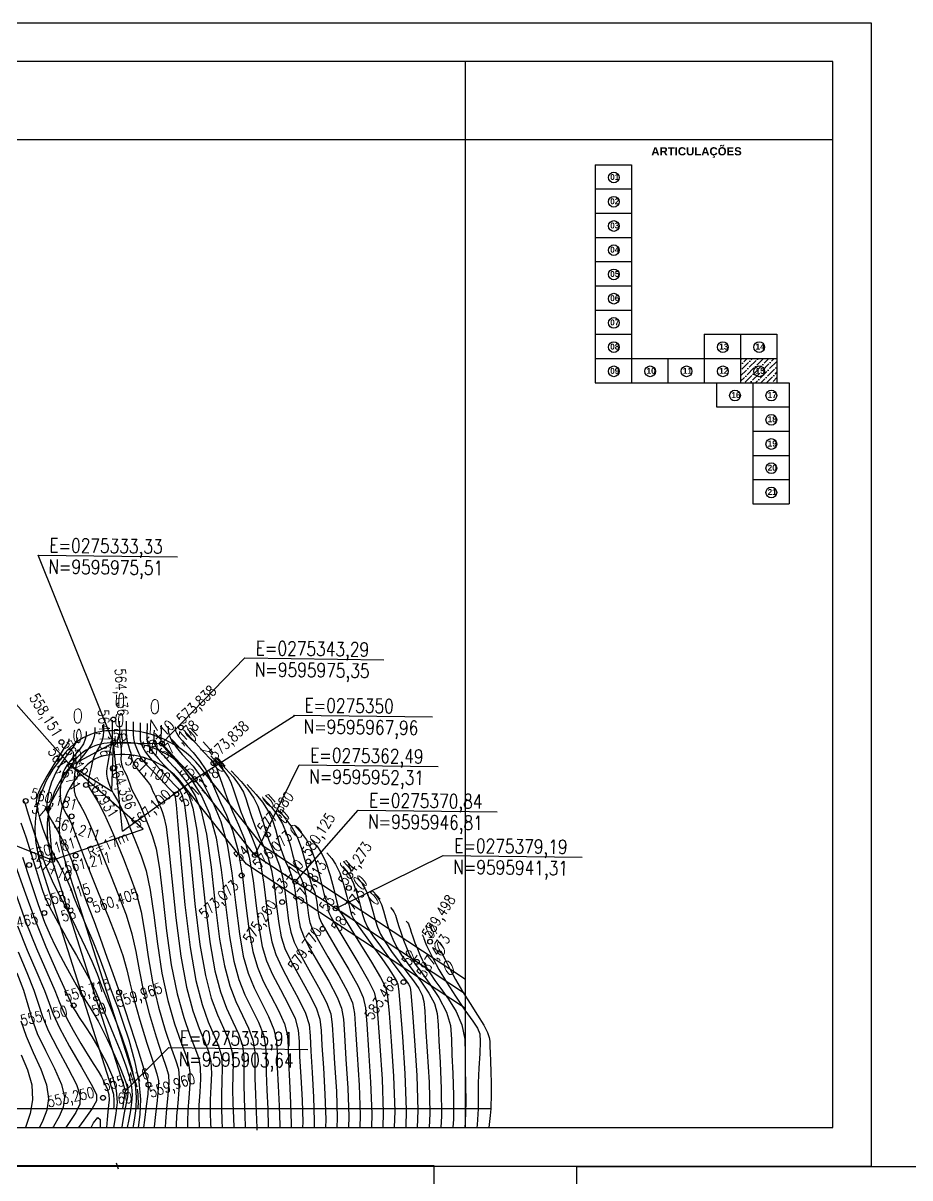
# Model space of a CAD drawing. Header units: millimetres. Extents: x 276147 to 291056, y 9594849 to 9609891.
# Drawn here: x 277871.6 to 278054.6, y 9607270.7 to 9607509.1 of the extents above; entities that cross this region are included whole.
import ezdxf
from ezdxf.enums import TextEntityAlignment as Align

# ---------------------------------------------------------------- set-up
doc = ezdxf.new("R2010")
doc.units = ezdxf.units.MM
doc.header["$LTSCALE"] = 10
doc.linetypes.add('CONTINUO', pattern=[0])
for name, color, linetype in [('500-dim1', 6, 'Continuous'), ('Curvas mestras', 30, 'Continuous'), ('Curvas simples', 9, 'Continuous'), ('Curvas texto', 2, 'Continuous'), ('LINHA02', 8, 'Continuous'), ('TEXTO-PAPEL', 7, 'Continuous'), ('TEXTO02', 3, 'Continuous'), ('Top_malha_coord', 8, 'Continuous')]:
    doc.layers.add(name, color=color, linetype=linetype)
doc.styles.add('ROMANS', font='romans.shx', dxfattribs={"width": 0.8, "height": 4})
doc.styles.add('SIMPLEX', font='simplex', dxfattribs={"height": 0.2})
doc.styles.add('T7', font='arial.ttf')

msp = doc.modelspace()

# ---------------------------------------------------------------- hatches: boundary and pattern name
at = {"layer": 'Top_malha_coord'}
h = msp.add_hatch(dxfattribs=at)
h.set_pattern_fill('ANSI36', color=8, scale=0.25)
h.set_pattern_definition([(45, (15662.7059, 10875.3507), (0.420949505675, 1.54348152081), [1.984375, -0.396875, 0, -0.396875])])
h.paths.add_polyline_path([(278027.18, 9607439.84), (278019.68, 9607439.84), (278019.68, 9607434.84), (278027.18, 9607434.84)])
h.paths.add_polyline_path([(278022.4, 9607437.2, -1), (278024.62, 9607437.2, -1)], flags=0)
h.paths.add_polyline_path([(278022.31, 9607436.01), (278024.81, 9607436.01), (278024.81, 9607438.52), (278022.31, 9607438.52)], flags=24)

# ---------------------------------------------------------------- linework, layer by layer
at = {"layer": '500-dim1', "ltscale": 0.1, "elevation": -100}
for points in [[(277732.96, 9607273.18), (278046.68, 9607273.18), (278046.68, 9607509.07), (277732.96, 9607509.07)], [(277740.9, 9607281.12), (278038.74, 9607281.12), (278038.74, 9607501.12), (277740.9, 9607501.12)]]:
    msp.add_lwpolyline(points, close=True, dxfattribs=at)
at = {"layer": '500-dim1', "ltscale": 0.1}
for points in [[(277642.7, 9607037.34), (277956.42, 9607037.34), (277956.42, 9607273.22), (277642.7, 9607273.22)], [(277985.81, 9607037.14), (278299.53, 9607037.14), (278299.53, 9607273.02), (277985.81, 9607273.02)]]:
    msp.add_lwpolyline(points, close=True, dxfattribs=at)
at = {"layer": 'Curvas mestras', "linetype": 'CONTINUO'}
for points in [[(277891.44, 9607365, -20), (277891.43, 9607364.7, -20), (277891.43, 9607364.11, -20), (277891.44, 9607363.17, -20), (277891.48, 9607362.08, -20), (277891.55, 9607361.08, -20), (277891.66, 9607360.36, -20), (277891.77, 9607359.77, -20), (277891.82, 9607359.09, -20), (277891.8, 9607358.16, -20), (277891.77, 9607357.1, -20), (277891.86, 9607356.11, -20), (277892.13, 9607355.3, -20), (277892.53, 9607354.6, -20), (277892.94, 9607353.86, -20), (277893.29, 9607352.97, -20), (277893.61, 9607351.99, -20), (277893.97, 9607350.99, -20), (277894.43, 9607350.04, -20), (277894.96, 9607349.03, -20), (277895.57, 9607347.86, -20), (277896.22, 9607346.43, -20), (277896.9, 9607344.8, -20), (277897.61, 9607343.08, -20), (277898.31, 9607341.23, -20), (277899.01, 9607338.65, -20), (277899.71, 9607334.61, -20), (277900.4, 9607328.7, -20), (277901.19, 9607321.71, -20), (277902.16, 9607314.74, -20), (277903.39, 9607308.73, -20), (277904.73, 9607303.87, -20), (277905.99, 9607300.19, -20), (277907.03, 9607297.6, -20), (277907.76, 9607295.61, -20), (277908.15, 9607293.61, -20), (277908.2, 9607291.17, -20), (277908.04, 9607288.44, -20), (277907.88, 9607285.75, -20), (277907.85, 9607283.35, -20), (277907.91, 9607281.31, -20), (277907.92, 9607281.12, -20)], [(277898.6, 9607363.16, -15), (277898.57, 9607362.36, -15), (277898.55, 9607361.61, -15), (277898.54, 9607361.07, -15), (277898.56, 9607360.7, -15), (277898.63, 9607360.4, -15), (277898.75, 9607360.09, -15), (277898.96, 9607359.72, -15), (277899.31, 9607359.27, -15), (277899.82, 9607358.69, -15), (277900.55, 9607357.9, -15), (277901.54, 9607356.84, -15), (277902.8, 9607355.46, -15), (277904.24, 9607353.77, -15), (277905.71, 9607351.85, -15), (277907.09, 9607349.62, -15), (277908.34, 9607346.48, -15), (277909.44, 9607341.7, -15), (277910.39, 9607334.9, -15), (277911.25, 9607327.18, -15), (277912.14, 9607320.01, -15), (277913.12, 9607314.49, -15), (277914.22, 9607310.39, -15), (277915.48, 9607307.16, -15), (277916.84, 9607304.29, -15), (277918.1, 9607301.65, -15), (277919.01, 9607299.18, -15), (277919.4, 9607296.77, -15), (277919.44, 9607294.24, -15), (277919.42, 9607291.33, -15), (277919.53, 9607287.94, -15), (277919.71, 9607284.37, -15), (277919.82, 9607281.06, -15), (277919.8, 9607280.61, -15)], [(277882.79, 9607361.55, -25), (277882.69, 9607361.07, -25), (277882.42, 9607360.47, -25), (277881.92, 9607359.73, -25), (277881.2, 9607358.79, -25), (277880.3, 9607357.57, -25), (277879.29, 9607356.03, -25), (277878.29, 9607354.26, -25), (277877.46, 9607352.42, -25), (277876.9, 9607350.64, -25), (277876.59, 9607349.05, -25), (277876.47, 9607347.77, -25), (277876.46, 9607346.91, -25), (277876.54, 9607346.36, -25), (277876.66, 9607345.99, -25), (277876.81, 9607345.66, -25), (277877.1, 9607345.12, -25), (277877.67, 9607344.13, -25), (277878.61, 9607342.5, -25), (277879.8, 9607340.28, -25), (277881.06, 9607337.58, -25), (277882.25, 9607334.59, -25), (277883.29, 9607331.68, -25), (277884.12, 9607329.25, -25), (277884.75, 9607327.53, -25), (277885.37, 9607325.94, -25), (277886.23, 9607323.66, -25), (277887.49, 9607320.2, -25), (277888.89, 9607316.27, -25), (277890.1, 9607312.89, -25), (277890.85, 9607310.82, -25), (277891.22, 9607309.83, -25), (277891.37, 9607309.44, -25), (277891.47, 9607309.13, -25), (277891.76, 9607308.21, -25), (277892.47, 9607305.93, -25), (277893.74, 9607301.92, -25), (277895.24, 9607297.21, -25), (277896.51, 9607293.21, -25), (277897.22, 9607290.9, -25), (277897.42, 9607289.56, -25), (277897.29, 9607288.05, -25), (277897, 9607285.57, -25), (277896.64, 9607282.65, -25), (277896.46, 9607281.12, -25)], [(277910.33, 9607357.83, -10), (277911.88, 9607356.08, -10), (277913.22, 9607354.46, -10), (277914.05, 9607353.26, -10), (277914.53, 9607352.19, -10), (277914.99, 9607350.8, -10), (277915.66, 9607348.77, -10), (277916.54, 9607346.32, -10), (277917.56, 9607343.79, -10), (277918.63, 9607341.4, -10), (277919.66, 9607338.8, -10), (277920.56, 9607335.55, -10), (277921.25, 9607331.38, -10), (277921.8, 9607326.85, -10), (277922.31, 9607322.7, -10), (277922.91, 9607319.48, -10), (277923.73, 9607316.82, -10), (277924.96, 9607314.13, -10), (277926.65, 9607310.98, -10), (277928.45, 9607307.69, -10), (277929.87, 9607304.74, -10), (277930.6, 9607302.37, -10), (277930.84, 9607300.03, -10), (277930.96, 9607296.92, -10), (277931.21, 9607292.52, -10), (277931.51, 9607287.43, -10), (277931.67, 9607282.51, -10), (277931.64, 9607281.12, -10)], [(277925.95, 9607344.57, -5), (277927.04, 9607343.09, -5), (277928.12, 9607341.12, -5), (277929.03, 9607338.74, -5), (277929.73, 9607336.28, -5), (277930.26, 9607334.15, -5), (277930.66, 9607332.64, -5), (277930.97, 9607331.64, -5), (277931.25, 9607330.92, -5), (277931.53, 9607330.3, -5), (277931.8, 9607329.62, -5), (277932.03, 9607328.77, -5), (277932.21, 9607327.67, -5), (277932.36, 9607326.49, -5), (277932.49, 9607325.4, -5), (277932.69, 9607324.48, -5), (277933.24, 9607323.25, -5), (277934.44, 9607321.1, -5), (277936.46, 9607317.68, -5), (277938.79, 9607313.74, -5), (277940.73, 9607310.3, -5), (277941.8, 9607307.98, -5), (277942.24, 9607305.83, -5), (277942.49, 9607302.5, -5), (277942.89, 9607297.1, -5), (277943.31, 9607290.49, -5), (277943.53, 9607283.96, -5), (277943.46, 9607281.12, -5)], [(277869.96, 9607335.36, -30), (277871.78, 9607330.11, -30), (277873.91, 9607324.27, -30), (277876.28, 9607318.43, -30), (277878.55, 9607313.24, -30), (277880.31, 9607309.35, -30), (277881.28, 9607307.2, -30), (277881.68, 9607306.3, -30), (277881.83, 9607305.99, -30), (277882.03, 9607305.63, -30), (277882.44, 9607304.98, -30), (277883.17, 9607303.85, -30), (277884.31, 9607302.12, -30), (277885.74, 9607299.89, -30), (277887.29, 9607297.29, -30), (277888.79, 9607294.47, -30), (277890.02, 9607291.59, -30), (277890.79, 9607288.82, -30), (277890.96, 9607286.29, -30), (277890.74, 9607284.1, -30), (277890.41, 9607282.3, -30), (277890.23, 9607281.12, -30)], [(277941.55, 9607331.36, 0), (277942.09, 9607330.55, 0), (277942.67, 9607329.34, 0), (277943.22, 9607327.69, 0), (277943.73, 9607325.82, 0), (277944.21, 9607324.03, 0), (277944.71, 9607322.5, 0), (277945.34, 9607321.06, 0), (277946.28, 9607319.45, 0), (277947.63, 9607317.48, 0), (277949.21, 9607315.32, 0), (277950.79, 9607313.22, 0), (277952.15, 9607311.38, 0), (277953.23, 9607309.81, 0), (277953.95, 9607308.46, 0), (277954.31, 9607307.15, 0), (277954.47, 9607305.23, 0), (277954.66, 9607301.95, 0), (277955.01, 9607296.8, 0), (277955.37, 9607290.51, 0), (277955.5, 9607284.05, 0), (277955.37, 9607281.12, 0)], [(277957.8, 9607317.58, 5), (277958.15, 9607316.86, 5), (277958.75, 9607315.66, 5), (277959.64, 9607313.89, 5), (277960.82, 9607311.68, 5), (277962.25, 9607309.22, 5), (277963.84, 9607306.7, 5), (277965.39, 9607304.31, 5), (277966.65, 9607302.28, 5), (277967.42, 9607300.76, 5), (277967.79, 9607299.69, 5), (277967.92, 9607298.97, 5), (277967.94, 9607298.44, 5), (277967.93, 9607297.78, 5), (277967.95, 9607296.64, 5), (277968.03, 9607294.8, 5), (277968.15, 9607292.56, 5), (277968.22, 9607290.36, 5), (277968.22, 9607288.54, 5), (277968.17, 9607287.11, 5), (277968.12, 9607286, 5), (277968.1, 9607285.01, 5), (277968.01, 9607283.6, 5), (277967.73, 9607281.12, 5)], [(277871.13, 9607303.18, -35), (277872.18, 9607299.98, -35), (277873.68, 9607296.59, -35), (277875.27, 9607293.17, -35), (277876.44, 9607289.96, -35), (277876.79, 9607287.14, -35), (277876.45, 9607284.7, -35), (277875.68, 9607282.57, -35), (277874.94, 9607281.12, -35)]]:
    msp.add_polyline3d(points, dxfattribs=at)
at = {"layer": 'Curvas simples', "linetype": 'CONTINUO'}
for points in [[(277889.95, 9607365.24, -21), (277889.97, 9607363.48, -21), (277889.97, 9607362.31, -21), (277889.95, 9607361.3, -21), (277889.9, 9607360.67, -21), (277889.8, 9607360.19, -21), (277889.65, 9607359.53, -21), (277889.44, 9607358.46, -21), (277889.2, 9607357.2, -21), (277888.99, 9607356.05, -21), (277888.85, 9607355.25, -21), (277888.78, 9607354.65, -21), (277888.8, 9607354.05, -21), (277888.94, 9607353.27, -21), (277889.21, 9607352.31, -21), (277889.64, 9607351.21, -21), (277890.26, 9607350.01, -21), (277891.04, 9607348.6, -21), (277891.93, 9607346.88, -21), (277892.89, 9607344.76, -21), (277893.9, 9607342.37, -21), (277894.94, 9607339.83, -21), (277895.97, 9607337.19, -21), (277896.95, 9607334.11, -21), (277897.82, 9607330.12, -21), (277898.55, 9607324.95, -21), (277899.29, 9607319.03, -21), (277900.22, 9607312.98, -21), (277901.46, 9607307.37, -21), (277902.83, 9607302.54, -21), (277904.1, 9607298.79, -21), (277905.07, 9607296.26, -21), (277905.69, 9607294.4, -21), (277905.98, 9607292.5, -21), (277905.96, 9607290.05, -21), (277905.76, 9607287.29, -21), (277905.57, 9607284.63, -21), (277905.52, 9607282.44, -21), (277905.54, 9607281.12, -21)], [(277892.88, 9607365.02, -19), (277892.87, 9607364.63, -19), (277892.86, 9607364.23, -19), (277892.86, 9607363.61, -19), (277892.87, 9607362.75, -19), (277892.92, 9607361.74, -19), (277893.06, 9607360.75, -19), (277893.3, 9607359.88, -19), (277893.57, 9607359.12, -19), (277893.78, 9607358.42, -19), (277893.89, 9607357.72, -19), (277894.06, 9607356.95, -19), (277894.5, 9607356.02, -19), (277895.34, 9607354.88, -19), (277896.36, 9607353.66, -19), (277897.27, 9607352.55, -19), (277897.85, 9607351.69, -19), (277898.16, 9607351.02, -19), (277898.37, 9607350.48, -19), (277898.61, 9607349.98, -19), (277898.89, 9607349.46, -19), (277899.21, 9607348.84, -19), (277899.55, 9607348.09, -19), (277899.91, 9607347.24, -19), (277900.27, 9607346.34, -19), (277900.65, 9607345.26, -19), (277901.08, 9607343.19, -19), (277901.6, 9607339.11, -19), (277902.25, 9607332.45, -19), (277903.08, 9607324.39, -19), (277904.1, 9607316.5, -19), (277905.32, 9607310.09, -19), (277906.62, 9607305.2, -19), (277907.89, 9607301.58, -19), (277908.99, 9607298.94, -19), (277909.83, 9607296.82, -19), (277910.33, 9607294.73, -19), (277910.44, 9607292.29, -19), (277910.32, 9607289.6, -19), (277910.19, 9607286.87, -19), (277910.19, 9607284.27, -19), (277910.27, 9607281.92, -19), (277910.3, 9607281.12, -19)], [(277894.32, 9607364.85, -18), (277894.3, 9607364.26, -18), (277894.29, 9607363.77, -18), (277894.28, 9607363.11, -18), (277894.29, 9607362.32, -18), (277894.37, 9607361.41, -18), (277894.58, 9607360.43, -18), (277894.95, 9607359.41, -18), (277895.38, 9607358.47, -18), (277895.74, 9607357.75, -18), (277895.98, 9607357.29, -18), (277896.34, 9607356.8, -18), (277897.14, 9607355.93, -18), (277898.54, 9607354.45, -18), (277900.2, 9607352.73, -18), (277901.61, 9607351.25, -18), (277902.41, 9607350.4, -18), (277902.71, 9607350.06, -18), (277902.77, 9607349.97, -18), (277902.79, 9607349.93, -18), (277902.81, 9607349.88, -18), (277902.84, 9607349.82, -18), (277902.87, 9607349.75, -18), (277902.91, 9607349.68, -18), (277902.94, 9607349.59, -18), (277902.99, 9607349.3, -18), (277903.14, 9607347.73, -18), (277903.49, 9607343.6, -18), (277904.11, 9607336.21, -18), (277904.97, 9607327.07, -18), (277906.04, 9607318.27, -18), (277907.25, 9607311.45, -18), (277908.52, 9607306.53, -18), (277909.79, 9607302.97, -18), (277910.95, 9607300.27, -18), (277911.9, 9607298.02, -18), (277912.5, 9607295.84, -18), (277912.68, 9607293.41, -18), (277912.6, 9607290.76, -18), (277912.5, 9607287.98, -18), (277912.52, 9607285.19, -18), (277912.63, 9607282.53, -18), (277912.67, 9607281.12, -18)], [(277884.59, 9607362.9, -24), (277884.57, 9607362.02, -24), (277884.42, 9607361.29, -24), (277884.01, 9607360.35, -24), (277883.26, 9607359.25, -24), (277882.32, 9607358.09, -24), (277881.4, 9607356.98, -24), (277880.69, 9607356.02, -24), (277880.17, 9607355.17, -24), (277879.81, 9607354.35, -24), (277879.57, 9607353.52, -24), (277879.41, 9607352.63, -24), (277879.3, 9607351.67, -24), (277879.22, 9607350.64, -24), (277879.21, 9607349.57, -24), (277879.34, 9607348.52, -24), (277879.64, 9607347.55, -24), (277880.05, 9607346.66, -24), (277880.49, 9607345.88, -24), (277880.87, 9607345.21, -24), (277881.21, 9607344.56, -24), (277881.54, 9607343.82, -24), (277881.9, 9607342.89, -24), (277882.39, 9607341.55, -24), (277883.13, 9607339.59, -24), (277884.2, 9607336.85, -24), (277885.59, 9607333.39, -24), (277887.23, 9607329.33, -24), (277889.04, 9607324.87, -24), (277890.78, 9607320.46, -24), (277892.15, 9607316.64, -24), (277892.99, 9607313.68, -24), (277893.61, 9607310.99, -24), (277894.41, 9607307.69, -24), (277895.67, 9607303.28, -24), (277897.14, 9607298.54, -24), (277898.41, 9607294.61, -24), (277899.18, 9607292.24, -24), (277899.49, 9607290.77, -24), (277899.47, 9607289.17, -24), (277899.24, 9607286.69, -24), (277898.92, 9607283.81, -24), (277898.65, 9607281.28, -24), (277898.64, 9607281.12, -24)], [(277886.38, 9607363.68, -23), (277886.36, 9607362.5, -23), (277886.21, 9607361.56, -23), (277885.76, 9607360.42, -23), (277884.97, 9607359.18, -23), (277884.02, 9607357.98, -23), (277883.2, 9607357, -23), (277882.73, 9607356.36, -23), (277882.52, 9607355.97, -23), (277882.45, 9607355.68, -23), (277882.38, 9607355.37, -23), (277882.31, 9607354.9, -23), (277882.22, 9607354.15, -23), (277882.13, 9607353.07, -23), (277882.08, 9607351.82, -23), (277882.13, 9607350.64, -23), (277882.32, 9607349.7, -23), (277882.64, 9607348.94, -23), (277883.03, 9607348.25, -23), (277883.51, 9607347.46, -23), (277884.16, 9607346.25, -23), (277885.08, 9607344.26, -23), (277886.37, 9607341.24, -23), (277887.92, 9607337.47, -23), (277889.61, 9607333.32, -23), (277891.3, 9607329.12, -23), (277892.83, 9607325.03, -23), (277894.04, 9607321.13, -23), (277894.85, 9607317.44, -23), (277895.5, 9607313.67, -23), (277896.35, 9607309.46, -23), (277897.6, 9607304.64, -23), (277899.03, 9607299.87, -23), (277900.3, 9607296, -23), (277901.14, 9607293.58, -23), (277901.56, 9607291.98, -23), (277901.64, 9607290.28, -23), (277901.48, 9607287.81, -23), (277901.2, 9607284.97, -23), (277900.96, 9607282.4, -23), (277900.88, 9607281.12, -23)], [(277888.17, 9607364.46, -22), (277888.17, 9607362.99, -22), (277888.09, 9607361.93, -22), (277887.86, 9607360.86, -22), (277887.43, 9607359.92, -22), (277886.91, 9607359.08, -22), (277886.43, 9607358.26, -22), (277886.08, 9607357.4, -22), (277885.83, 9607356.46, -22), (277885.62, 9607355.44, -22), (277885.38, 9607354.36, -22), (277885.15, 9607353.35, -22), (277884.98, 9607352.56, -22), (277884.91, 9607352.07, -22), (277885.02, 9607351.65, -22), (277885.41, 9607350.99, -22), (277886.13, 9607349.84, -22), (277887.12, 9607348.15, -22), (277888.29, 9607345.89, -22), (277889.57, 9607343.1, -22), (277890.9, 9607339.93, -22), (277892.27, 9607336.57, -22), (277893.64, 9607333.16, -22), (277894.89, 9607329.57, -22), (277895.93, 9607325.62, -22), (277896.7, 9607321.19, -22), (277897.4, 9607316.35, -22), (277898.29, 9607311.22, -22), (277899.53, 9607306, -22), (277900.93, 9607301.21, -22), (277902.2, 9607297.4, -22), (277903.1, 9607294.92, -22), (277903.63, 9607293.19, -22), (277903.81, 9607291.39, -22), (277903.72, 9607288.93, -22), (277903.48, 9607286.13, -22), (277903.27, 9607283.52, -22), (277903.18, 9607281.52, -22), (277903.18, 9607281.12, -22)], [(277895.76, 9607364.68, -17), (277895.74, 9607363.9, -17), (277895.72, 9607363.3, -17), (277895.71, 9607362.61, -17), (277895.71, 9607361.9, -17), (277895.77, 9607361.17, -17), (277895.94, 9607360.4, -17), (277896.27, 9607359.56, -17), (277896.85, 9607358.57, -17), (277897.79, 9607357.35, -17), (277899.1, 9607355.85, -17), (277900.56, 9607354.28, -17), (277901.89, 9607352.9, -17), (277902.84, 9607351.88, -17), (277903.5, 9607351.15, -17), (277903.98, 9607350.52, -17), (277904.42, 9607349.68, -17), (277904.9, 9607347.65, -17), (277905.47, 9607343.32, -17), (277906.18, 9607336.06, -17), (277907.05, 9607327.29, -17), (277908.06, 9607318.93, -17), (277909.2, 9607312.49, -17), (277910.42, 9607307.82, -17), (277911.68, 9607304.37, -17), (277912.91, 9607301.61, -17), (277913.97, 9607299.23, -17), (277914.67, 9607296.95, -17), (277914.92, 9607294.53, -17), (277914.88, 9607291.92, -17), (277914.8, 9607289.1, -17), (277914.86, 9607286.1, -17), (277914.99, 9607283.14, -17), (277915.05, 9607281.12, -17)], [(277897.2, 9607364.51, -16), (277897.17, 9607363.53, -16), (277897.15, 9607362.83, -16), (277897.13, 9607362.11, -16), (277897.13, 9607361.49, -16), (277897.17, 9607360.93, -16), (277897.28, 9607360.4, -16), (277897.51, 9607359.82, -16), (277897.91, 9607359.15, -16), (277898.55, 9607358.31, -16), (277899.46, 9607357.27, -16), (277900.56, 9607356.09, -16), (277901.71, 9607354.87, -16), (277902.82, 9607353.67, -16), (277903.87, 9607352.46, -16), (277904.84, 9607351.19, -16), (277905.76, 9607349.65, -16), (277906.62, 9607347.07, -16), (277907.45, 9607342.51, -16), (277908.29, 9607335.48, -16), (277909.15, 9607327.24, -16), (277910.1, 9607319.47, -16), (277911.16, 9607313.49, -16), (277912.32, 9607309.11, -16), (277913.58, 9607305.76, -16), (277914.88, 9607302.95, -16), (277916.04, 9607300.44, -16), (277916.84, 9607298.06, -16), (277917.16, 9607295.65, -16), (277917.16, 9607293.08, -16), (277917.11, 9607290.22, -16), (277917.2, 9607287.02, -16), (277917.35, 9607283.75, -16), (277917.43, 9607281.12, -16)], [(277900.08, 9607364.17, -14), (277900.04, 9607362.8, -14), (277900, 9607361.89, -14), (277899.98, 9607361.11, -14), (277899.96, 9607360.66, -14), (277899.96, 9607360.47, -14), (277899.97, 9607360.4, -14), (277899.99, 9607360.35, -14), (277900.02, 9607360.3, -14), (277900.07, 9607360.23, -14), (277900.18, 9607360.1, -14), (277900.54, 9607359.71, -14), (277901.36, 9607358.82, -14), (277902.78, 9607357.24, -14), (277904.61, 9607355.08, -14), (277906.57, 9607352.52, -14), (277908.42, 9607349.59, -14), (277910.07, 9607345.9, -14), (277911.43, 9607340.89, -14), (277912.49, 9607334.32, -14), (277913.35, 9607327.13, -14), (277914.17, 9607320.55, -14), (277915.07, 9607315.49, -14), (277916.13, 9607311.68, -14), (277917.37, 9607308.55, -14), (277918.8, 9607305.63, -14), (277920.17, 9607302.86, -14), (277921.18, 9607300.29, -14), (277921.64, 9607297.89, -14), (277921.72, 9607295.4, -14), (277921.73, 9607292.45, -14), (277921.87, 9607288.85, -14), (277922.07, 9607284.98, -14), (277922.19, 9607281.35, -14), (277922.18, 9607281.12, -14)], [(277901.52, 9607364, -13), (277901.52, 9607362.99, -13), (277901.7, 9607362.14, -13), (277902.22, 9607360.99, -13), (277903.2, 9607359.61, -13), (277904.44, 9607358.14, -13), (277905.66, 9607356.78, -13), (277906.65, 9607355.69, -13), (277907.4, 9607354.77, -13), (277907.99, 9607353.9, -13), (277908.48, 9607352.93, -13), (277909.05, 9607351.68, -13), (277909.86, 9607349.98, -13), (277911.04, 9607347.6, -13), (277912.4, 9607344.26, -13), (277913.67, 9607339.62, -13), (277914.67, 9607333.61, -13), (277915.46, 9607327.06, -13), (277916.21, 9607321.09, -13), (277917.03, 9607316.49, -13), (277918.03, 9607312.96, -13), (277919.27, 9607309.94, -13), (277920.76, 9607306.97, -13), (277922.24, 9607304.07, -13), (277923.36, 9607301.4, -13), (277923.88, 9607299.01, -13), (277924, 9607296.56, -13), (277924.03, 9607293.57, -13), (277924.2, 9607289.77, -13), (277924.43, 9607285.59, -13), (277924.56, 9607281.64, -13), (277924.55, 9607281.12, -13)], [(277902.97, 9607363.83, -12), (277902.96, 9607363.37, -12), (277903.04, 9607362.98, -12), (277903.28, 9607362.46, -12), (277903.75, 9607361.8, -12), (277904.47, 9607360.96, -12), (277905.46, 9607359.87, -12), (277906.69, 9607358.5, -12), (277908.01, 9607356.86, -12), (277909.26, 9607354.98, -12), (277910.31, 9607352.9, -12), (277911.28, 9607350.65, -12), (277912.32, 9607348.24, -12), (277913.54, 9607345.63, -12), (277914.82, 9607342.45, -12), (277915.97, 9607338.27, -12), (277916.86, 9607332.87, -12), (277917.58, 9607326.99, -12), (277918.24, 9607321.62, -12), (277918.99, 9607317.49, -12), (277919.93, 9607314.25, -12), (277921.16, 9607311.34, -12), (277922.73, 9607308.31, -12), (277924.31, 9607305.28, -12), (277925.53, 9607302.51, -12), (277926.12, 9607300.13, -12), (277926.28, 9607297.71, -12), (277926.34, 9607294.68, -12), (277926.54, 9607290.69, -12), (277926.79, 9607286.2, -12), (277926.93, 9607281.93, -12), (277926.91, 9607281.12, -12)], [(277904.7, 9607363.23, -11), (277907.2, 9607360.49, -11), (277908.84, 9607358.68, -11), (277910.24, 9607357.13, -11), (277911.05, 9607356.16, -11), (277911.5, 9607355.37, -11), (277911.94, 9607354.12, -11), (277912.66, 9607352, -11), (277913.66, 9607349.26, -11), (277914.82, 9607346.37, -11), (277916.05, 9607343.62, -11), (277917.24, 9607340.64, -11), (277918.26, 9607336.91, -11), (277919.05, 9607332.12, -11), (277919.69, 9607326.92, -11), (277920.28, 9607322.16, -11), (277920.95, 9607318.48, -11), (277921.83, 9607315.54, -11), (277923.06, 9607312.73, -11), (277924.69, 9607309.65, -11), (277926.38, 9607306.49, -11), (277927.7, 9607303.62, -11), (277928.36, 9607301.25, -11), (277928.56, 9607298.87, -11), (277928.65, 9607295.8, -11), (277928.87, 9607291.6, -11), (277929.15, 9607286.81, -11), (277929.3, 9607282.22, -11), (277929.27, 9607281.12, -11)], [(277881.01, 9607361.34, -26), (277881.01, 9607361.08, -26), (277880.96, 9607360.86, -26), (277880.84, 9607360.58, -26), (277880.58, 9607360.2, -26), (277880.08, 9607359.49, -26), (277879.2, 9607358.15, -26), (277877.89, 9607356.07, -26), (277876.45, 9607353.63, -26), (277875.23, 9607351.41, -26), (277874.52, 9607349.77, -26), (277874.3, 9607348.45, -26), (277874.48, 9607346.97, -26), (277874.97, 9607345.04, -26), (277875.67, 9607342.81, -26), (277876.47, 9607340.62, -26), (277877.28, 9607338.72, -26), (277878.08, 9607337.08, -26), (277878.85, 9607335.67, -26), (277879.56, 9607334.39, -26), (277880.21, 9607333.16, -26), (277880.82, 9607331.87, -26), (277881.4, 9607330.43, -26), (277882.01, 9607328.8, -26), (277882.75, 9607326.95, -26), (277883.67, 9607324.86, -26), (277884.76, 9607322.43, -26), (277885.97, 9607319.57, -26), (277887.25, 9607316.27, -26), (277888.49, 9607312.91, -26), (277889.58, 9607309.95, -26), (277890.45, 9607307.66, -26), (277891.25, 9607305.54, -26), (277892.19, 9607302.88, -26), (277893.38, 9607299.21, -26), (277894.58, 9607294.93, -26), (277895.46, 9607290.66, -26), (277895.78, 9607286.93, -26), (277895.69, 9607283.89, -26), (277895.43, 9607281.59, -26), (277895.36, 9607281.12, -26)], [(277911.27, 9607357.58, -9), (277913.45, 9607355.18, -9), (277914.91, 9607353.48, -9), (277916.2, 9607351.79, -9), (277917.04, 9607350.36, -9), (277917.57, 9607349.01, -9), (277918.04, 9607347.47, -9), (277918.66, 9607345.54, -9), (277919.43, 9607343.38, -9), (277920.3, 9607341.22, -9), (277921.21, 9607339.18, -9), (277922.09, 9607336.97, -9), (277922.85, 9607334.2, -9), (277923.44, 9607330.64, -9), (277923.91, 9607326.78, -9), (277924.35, 9607323.24, -9), (277924.86, 9607320.48, -9), (277925.63, 9607318.11, -9), (277926.85, 9607315.52, -9), (277928.61, 9607312.32, -9), (277930.51, 9607308.9, -9), (277932.04, 9607305.85, -9), (277932.84, 9607303.5, -9), (277933.12, 9607301.19, -9), (277933.26, 9607298.03, -9), (277933.55, 9607293.44, -9), (277933.87, 9607288.04, -9), (277934.04, 9607282.8, -9), (277934, 9607281.12, -9)], [(277914.55, 9607354.76, -8), (277916.58, 9607352.53, -8), (277917.94, 9607350.88, -8), (277919.18, 9607349.12, -8), (277920.04, 9607347.45, -8), (277920.61, 9607345.83, -8), (277921.1, 9607344.14, -8), (277921.66, 9607342.32, -8), (277922.31, 9607340.45, -8), (277923.03, 9607338.65, -8), (277923.79, 9607336.96, -8), (277924.52, 9607335.13, -8), (277925.15, 9607332.84, -8), (277925.63, 9607329.9, -8), (277926.02, 9607326.7, -8), (277926.39, 9607323.78, -8), (277926.82, 9607321.48, -8), (277927.53, 9607319.39, -8), (277928.75, 9607316.91, -8), (277930.58, 9607313.66, -8), (277932.58, 9607310.11, -8), (277934.22, 9607306.96, -8), (277935.08, 9607304.62, -8), (277935.4, 9607302.35, -8), (277935.57, 9607299.15, -8), (277935.88, 9607294.35, -8), (277936.23, 9607288.65, -8), (277936.41, 9607283.09, -8), (277936.36, 9607281.12, -8)], [(277917.84, 9607351.94, -7), (277919.7, 9607349.87, -7), (277920.97, 9607348.28, -7), (277922.16, 9607346.46, -7), (277923.03, 9607344.55, -7), (277923.65, 9607342.64, -7), (277924.15, 9607340.81, -7), (277924.66, 9607339.09, -7), (277925.2, 9607337.51, -7), (277925.77, 9607336.07, -7), (277926.37, 9607334.74, -7), (277926.94, 9607333.29, -7), (277927.44, 9607331.48, -7), (277927.83, 9607329.16, -7), (277928.13, 9607326.63, -7), (277928.42, 9607324.32, -7), (277928.78, 9607322.48, -7), (277929.43, 9607320.68, -7), (277930.65, 9607318.31, -7), (277932.54, 9607315, -7), (277934.65, 9607311.32, -7), (277936.39, 9607308.07, -7), (277937.32, 9607305.74, -7), (277937.68, 9607303.51, -7), (277937.88, 9607300.27, -7), (277938.22, 9607295.27, -7), (277938.59, 9607289.26, -7), (277938.78, 9607283.38, -7), (277938.73, 9607281.12, -7)], [(277871.65, 9607348.56, -27), (277871.68, 9607348.5, -27), (277871.7, 9607348.46, -27), (277871.72, 9607348.42, -27), (277871.74, 9607348.38, -27), (277871.77, 9607348.35, -27), (277871.79, 9607348.31, -27), (277871.83, 9607348.27, -27), (277871.88, 9607348.16, -27), (277871.97, 9607347.93, -27), (277872.13, 9607347.48, -27), (277872.43, 9607346.51, -27), (277872.99, 9607344.72, -27), (277873.88, 9607341.92, -27), (277875.02, 9607338.51, -27), (277876.3, 9607335.07, -27), (277877.59, 9607332.04, -27), (277878.77, 9607329.61, -27), (277879.68, 9607327.86, -27), (277880.23, 9607326.82, -27), (277880.52, 9607326.29, -27), (277880.67, 9607326.01, -27), (277880.84, 9607325.7, -27), (277881.19, 9607325.03, -27), (277881.88, 9607323.64, -27), (277883.02, 9607321.33, -27), (277884.39, 9607318.44, -27), (277885.74, 9607315.48, -27), (277886.85, 9607312.83, -27), (277887.79, 9607310.41, -27), (277888.71, 9607308.02, -27), (277889.73, 9607305.5, -27), (277890.83, 9607302.77, -27), (277891.96, 9607299.78, -27), (277893.08, 9607296.53, -27), (277894.05, 9607293.22, -27), (277894.69, 9607290.11, -27), (277894.92, 9607287.4, -27), (277894.83, 9607285.09, -27), (277894.58, 9607283.12, -27), (277894.29, 9607281.42, -27), (277894.24, 9607281.12, -27)], [(277921.12, 9607349.12, -6), (277922.82, 9607347.22, -6), (277924, 9607345.69, -6), (277925.14, 9607343.79, -6), (277926.03, 9607341.64, -6), (277926.69, 9607339.46, -6), (277927.21, 9607337.48, -6), (277927.66, 9607335.86, -6), (277928.08, 9607334.57, -6), (277928.51, 9607333.5, -6), (277928.95, 9607332.52, -6), (277929.37, 9607331.45, -6), (277929.74, 9607330.12, -6), (277930.02, 9607328.42, -6), (277930.25, 9607326.56, -6), (277930.46, 9607324.86, -6), (277930.74, 9607323.48, -6), (277931.33, 9607321.97, -6), (277932.54, 9607319.7, -6), (277934.5, 9607316.34, -6), (277936.72, 9607312.53, -6), (277938.56, 9607309.18, -6), (277939.56, 9607306.86, -6), (277939.96, 9607304.67, -6), (277940.19, 9607301.39, -6), (277940.55, 9607296.18, -6), (277940.95, 9607289.87, -6), (277941.16, 9607283.67, -6), (277941.09, 9607281.12, -6)], [(277871.13, 9607344.05, -28), (277872.12, 9607341.12, -28), (277873.24, 9607337.59, -28), (277874.27, 9607334.27, -28), (277875.04, 9607331.79, -28), (277875.61, 9607330.05, -28), (277876.08, 9607328.77, -28), (277876.56, 9607327.68, -28), (277877.12, 9607326.55, -28), (277877.85, 9607325.18, -28), (277878.81, 9607323.4, -28), (277879.96, 9607321.3, -28), (277881.24, 9607318.99, -28), (277882.58, 9607316.61, -28), (277883.84, 9607314.38, -28), (277884.9, 9607312.49, -28), (277885.64, 9607311.12, -28), (277886.13, 9607310.17, -28), (277886.45, 9607309.46, -28), (277886.73, 9607308.81, -28), (277887.13, 9607307.83, -28), (277887.85, 9607306.09, -28), (277889.01, 9607303.34, -28), (277890.4, 9607300.01, -28), (277891.74, 9607296.68, -28), (277892.79, 9607293.85, -28), (277893.51, 9607291.51, -28), (277893.93, 9607289.56, -28), (277894.06, 9607287.88, -28), (277893.97, 9607286.3, -28), (277893.72, 9607284.64, -28), (277893.38, 9607282.79, -28), (277893.09, 9607281.12, -28)], [(277927.69, 9607343.48, -4), (277929.07, 9607341.91, -4), (277930.07, 9607340.49, -4), (277931.11, 9607338.45, -4), (277932.02, 9607335.84, -4), (277932.77, 9607333.1, -4), (277933.31, 9607330.82, -4), (277933.66, 9607329.41, -4), (277933.86, 9607328.7, -4), (277933.99, 9607328.35, -4), (277934.11, 9607328.07, -4), (277934.23, 9607327.78, -4), (277934.33, 9607327.41, -4), (277934.41, 9607326.93, -4), (277934.47, 9607326.41, -4), (277934.53, 9607325.94, -4), (277934.65, 9607325.48, -4), (277935.14, 9607324.54, -4), (277936.34, 9607322.49, -4), (277938.42, 9607319.02, -4), (277940.86, 9607314.95, -4), (277942.9, 9607311.41, -4), (277944.04, 9607309.1, -4), (277944.52, 9607306.98, -4), (277944.8, 9607303.62, -4), (277945.22, 9607298.02, -4), (277945.67, 9607291.1, -4), (277945.9, 9607284.25, -4), (277945.82, 9607281.12, -4)], [(277930.97, 9607340.66, -3), (277932.19, 9607339.27, -3), (277933.09, 9607337.92, -3), (277934.06, 9607335.9, -3), (277934.96, 9607333.18, -3), (277935.72, 9607330.3, -3), (277936.27, 9607327.95, -3), (277936.59, 9607326.6, -3), (277936.78, 9607326, -3), (277936.95, 9607325.69, -3), (277937.27, 9607325.24, -3), (277937.96, 9607324.21, -3), (277939.25, 9607322.17, -3), (277941.24, 9607318.94, -3), (277943.47, 9607315.26, -3), (277945.32, 9607312.12, -3), (277946.35, 9607310.1, -3), (277946.81, 9607308.13, -3), (277947.11, 9607304.74, -3), (277947.56, 9607298.93, -3), (277948.03, 9607291.71, -3), (277948.27, 9607284.53, -3), (277948.18, 9607281.12, -3)], [(277871.43, 9607336.96, -29), (277873.09, 9607331.92, -29), (277874.68, 9607327.16, -29), (277876.01, 9607323.54, -29), (277877.14, 9607320.86, -29), (277878.2, 9607318.65, -29), (277879.3, 9607316.51, -29), (277880.42, 9607314.43, -29), (277881.52, 9607312.43, -29), (277882.56, 9607310.58, -29), (277883.53, 9607308.89, -29), (277884.45, 9607307.36, -29), (277885.32, 9607305.97, -29), (277886.17, 9607304.6, -29), (277887.05, 9607303.08, -29), (277887.99, 9607301.31, -29), (277888.96, 9607299.35, -29), (277889.91, 9607297.31, -29), (277890.8, 9607295.31, -29), (277891.6, 9607293.46, -29), (277892.24, 9607291.89, -29), (277892.71, 9607290.66, -29), (277893, 9607289.74, -29), (277893.16, 9607289.01, -29), (277893.2, 9607288.35, -29), (277893.11, 9607287.5, -29), (277892.86, 9607286.16, -29), (277892.46, 9607284.16, -29), (277892.05, 9607281.76, -29), (277891.97, 9607281.12, -29)], [(277934.25, 9607337.84, -2), (277935.31, 9607336.63, -2), (277936.09, 9607335.47, -2), (277936.93, 9607333.71, -2), (277937.71, 9607331.35, -2), (277938.39, 9607328.81, -2), (277938.92, 9607326.64, -2), (277939.32, 9607325.2, -2), (277939.82, 9607324.1, -2), (277940.71, 9607322.76, -2), (277942.16, 9607320.77, -2), (277943.91, 9607318.38, -2), (277945.61, 9607316.02, -2), (277946.97, 9607314.03, -2), (277947.95, 9607312.51, -2), (277948.57, 9607311.46, -2), (277948.91, 9607310.69, -2), (277949.13, 9607309.22, -2), (277949.42, 9607305.85, -2), (277949.89, 9607299.85, -2), (277950.39, 9607292.32, -2), (277950.64, 9607284.82, -2), (277950.55, 9607281.12, -2)], [(277937.54, 9607335.02, -1), (277938.43, 9607333.99, -1), (277939.09, 9607333.01, -1), (277939.8, 9607331.52, -1), (277940.47, 9607329.52, -1), (277941.06, 9607327.32, -1), (277941.57, 9607325.34, -1), (277942.02, 9607323.84, -1), (277942.67, 9607322.47, -1), (277943.79, 9607320.71, -1), (277945.55, 9607318.26, -1), (277947.57, 9607315.53, -1), (277949.35, 9607313.16, -1), (277950.52, 9607311.61, -1), (277951.15, 9607310.73, -1), (277951.43, 9607310.21, -1), (277951.57, 9607309.64, -1), (277951.69, 9607308.17, -1), (277951.94, 9607304.84, -1), (277952.38, 9607299.07, -1), (277952.84, 9607291.88, -1), (277953.05, 9607284.64, -1), (277952.94, 9607281.12, -1)], [(277944.1, 9607329.37, 1), (277944.67, 9607328.72, 1), (277945.09, 9607328.1, 1), (277945.54, 9607327.15, 1), (277945.97, 9607325.86, 1), (277946.4, 9607324.33, 1), (277946.86, 9607322.72, 1), (277947.39, 9607321.17, 1), (277948.01, 9607319.66, 1), (277948.78, 9607318.19, 1), (277949.71, 9607316.7, 1), (277950.85, 9607315.1, 1), (277952.22, 9607313.27, 1), (277953.79, 9607311.15, 1), (277955.31, 9607308.89, 1), (277956.46, 9607306.7, 1), (277957.05, 9607304.65, 1), (277957.25, 9607302.3, 1), (277957.38, 9607299.05, 1), (277957.63, 9607294.53, 1), (277957.89, 9607289.14, 1), (277957.94, 9607283.45, 1), (277957.81, 9607281.12, 1)], [(277870.19, 9607328.92, -31), (277872.17, 9607323.5, -31), (277874.37, 9607318.08, -31), (277876.48, 9607313.19, -31), (277878.14, 9607309.39, -31), (277879.12, 9607306.97, -31), (277879.77, 9607305.34, -31), (277880.58, 9607303.63, -31), (277881.9, 9607301.24, -31), (277883.5, 9607298.5, -31), (277885.02, 9607295.99, -31), (277886.18, 9607294.12, -31), (277887.04, 9607292.74, -31), (277887.73, 9607291.57, -31), (277888.38, 9607290.36, -31), (277888.91, 9607289.12, -31), (277889.24, 9607287.94, -31), (277889.31, 9607286.82, -31), (277889.21, 9607285.68, -31), (277889.06, 9607284.37, -31), (277888.94, 9607282.78, -31), (277888.81, 9607281.12, -31)], [(277947.38, 9607326.55, 2), (277947.79, 9607326.09, 2), (277948.09, 9607325.64, 2), (277948.41, 9607324.97, 2), (277948.73, 9607324.03, 2), (277949.07, 9607322.84, 2), (277949.51, 9607321.42, 2), (277950.07, 9607319.83, 2), (277950.68, 9607318.26, 2), (277951.27, 9607316.92, 2), (277951.79, 9607315.92, 2), (277952.49, 9607314.88, 2), (277953.65, 9607313.32, 2), (277955.42, 9607310.92, 2), (277957.39, 9607307.97, 2), (277958.98, 9607304.94, 2), (277959.79, 9607302.16, 2), (277960.03, 9607299.36, 2), (277960.09, 9607296.16, 2), (277960.26, 9607292.26, 2), (277960.42, 9607287.76, 2), (277960.39, 9607282.86, 2), (277960.26, 9607281.12, 2)], [(277870.43, 9607322.74, -32), (277872.45, 9607317.73, -32), (277874.41, 9607313.15, -32), (277875.97, 9607309.42, -32), (277876.95, 9607306.77, -32), (277877.79, 9607304.5, -32), (277879.08, 9607301.72, -32), (277881.18, 9607297.84, -32), (277883.6, 9607293.61, -32), (277885.63, 9607290.08, -32), (277886.7, 9607287.97, -32), (277886.73, 9607286.63, -32), (277885.81, 9607285.09, -32), (277884.09, 9607282.64, -32), (277883.03, 9607281.12, -32)], [(277950.67, 9607323.73, 3), (277950.91, 9607323.45, 3), (277951.09, 9607323.19, 3), (277951.28, 9607322.78, 3), (277951.48, 9607322.21, 3), (277951.7, 9607321.45, 3), (277952.02, 9607320.46, 3), (277952.45, 9607319.26, 3), (277952.95, 9607317.98, 3), (277953.46, 9607316.76, 3), (277953.93, 9607315.73, 3), (277954.4, 9607314.81, 3), (277954.95, 9607313.88, 3), (277955.64, 9607312.83, 3), (277956.56, 9607311.51, 3), (277957.8, 9607309.81, 3), (277959.36, 9607307.63, 3), (277960.95, 9607305.08, 3), (277962.16, 9607302.3, 3), (277962.72, 9607299.4, 3), (277962.83, 9607296.39, 3), (277962.81, 9607293.27, 3), (277962.88, 9607289.99, 3), (277962.95, 9607286.39, 3), (277962.83, 9607282.26, 3), (277962.73, 9607281.12, 3)], [(277953.95, 9607320.91, 4), (277954.03, 9607320.82, 4), (277954.09, 9607320.73, 4), (277954.16, 9607320.59, 4), (277954.22, 9607320.41, 4), (277954.29, 9607320.15, 4), (277954.4, 9607319.82, 4), (277954.56, 9607319.39, 4), (277954.86, 9607318.7, 4), (277955.38, 9607317.59, 4), (277956.22, 9607315.94, 4), (277957.39, 9607313.76, 4), (277958.95, 9607311.15, 4), (277960.84, 9607308.22, 4), (277962.78, 9607305.38, 4), (277964.38, 9607303.09, 4), (277965.37, 9607301.61, 4), (277965.83, 9607300.44, 4), (277965.93, 9607298.87, 4), (277965.83, 9607296.41, 4), (277965.66, 9607293.39, 4), (277965.53, 9607290.38, 4), (277965.51, 9607287.73, 4), (277965.48, 9607285.02, 4), (277965.28, 9607281.67, 4), (277965.22, 9607281.12, 4)], [(277870.54, 9607317.38, -33), (277872.34, 9607313.1, -33), (277873.8, 9607309.45, -33), (277874.75, 9607306.61, -33), (277875.57, 9607304.06, -33), (277876.78, 9607301.14, -33), (277878.68, 9607297.43, -33), (277880.82, 9607293.46, -33), (277882.57, 9607290.04, -33), (277883.39, 9607287.69, -33), (277883.3, 9607285.99, -33), (277882.43, 9607284.25, -33), (277880.96, 9607281.99, -33), (277880.39, 9607281.12, -33)], [(277870.27, 9607313.05, -34), (277871.63, 9607309.49, -34), (277872.55, 9607306.45, -34), (277873.35, 9607303.62, -34), (277874.48, 9607300.56, -34), (277876.18, 9607297.01, -34), (277878.05, 9607293.32, -34), (277879.5, 9607290, -34), (277880.09, 9607287.42, -34), (277879.88, 9607285.35, -34), (277879.05, 9607283.41, -34), (277877.84, 9607281.34, -34), (277877.71, 9607281.12, -34)], [(277871.18, 9607296.17, -36), (277872.5, 9607293.02, -36), (277873.38, 9607289.92, -36), (277873.49, 9607286.87, -36), (277873.02, 9607284.06, -36), (277872.3, 9607281.74, -36), (277872.04, 9607281.12, -36)], [(277885.66, 9607281.12, -32), (277886.13, 9607282.09, -32), (277887, 9607283.19, -32), (277887.46, 9607282.79, -32), (277887.48, 9607281.22, -32), (277887.47, 9607281.12, -32)]]:
    msp.add_polyline3d(points, dxfattribs=at)
at = {"layer": 'LINHA02'}
for p, q in [((277874.72, 9607399.26, -585), (277903.43, 9607398.9, -585)), ((277890.21, 9607360.53, -585), (277874.72, 9607399.26, -585)), ((277900.21, 9607360.4, -585), (277917.33, 9607378.05, -585)), ((277917.33, 9607378.05, -585), (277946.03, 9607377.69, -585)), ((277881.44, 9607355.81, -585), (277864.88, 9607374.42, -585)), ((277906.95, 9607353.01, -585), (277927.75, 9607366.26, -585)), ((277927.39, 9607366.26, -585), (277956.1, 9607365.91, -585)), ((277919.4, 9607337.36, -585), (277928.55, 9607355.97, -585)), ((277928.55, 9607355.97, -585), (277957.26, 9607355.61, -585)), ((277927.75, 9607331.86, -585), (277940.72, 9607346.66, -585)), ((277940.72, 9607346.66, -585), (277969.43, 9607346.3, -585)), ((277877.58, 9607336.34, -585), (277860.11, 9607343.25, -585)), ((277936.1, 9607326.36, -585), (277958.29, 9607337.28, -585)), ((277958.29, 9607337.28, -585), (277987, 9607336.92, -585)), ((277892.71, 9607288.69, -585), (277901.65, 9607297.63, -585)), ((277901.65, 9607297.63, -585), (277930.36, 9607297.27, -585))]:
    msp.add_line(p, q, dxfattribs=at)
at = {"layer": 'TEXTO-PAPEL', "color": 7, "linetype": 'Continuous'}
for p, q in [((277890.21, 9607360.53, -585), (277881.41, 9607355.78, -585)), ((277889.89, 9607350.6, -585), (277890.24, 9607360.53, -585)), ((277892.06, 9607342.27, -585), (277890.24, 9607360.56, -585)), ((277881.41, 9607355.78, -585), (277876.7, 9607346.96, -585)), ((277896.33, 9607342.74, -585), (277881.41, 9607355.78, -585)), ((277889.92, 9607350.5, -585), (277881.45, 9607355.8, -585)), ((277892.06, 9607342.27, -585), (277906.95, 9607353.01, -585)), ((277919.4, 9607337.36, -585), (277906.95, 9607353.01, -585)), ((277876.7, 9607346.96, -585), (277877.58, 9607336.34, -585)), ((277877.58, 9607336.34, -585), (277896.33, 9607342.74, -585)), ((277892.71, 9607288.69, -585), (277877.58, 9607336.34, -585)), ((277962.9, 9607308.69, -585), (277919.4, 9607337.36, -585)), ((277892.14, 9607285.05, -585), (277892.71, 9607288.69, -585))]:
    msp.add_line(p, q, dxfattribs=at)
for centre, radius in [((277890.2, 9607365.34, -585), 0.5), ((277904.17, 9607363.68, -585), 0.5), ((277879.49, 9607360.68, -585), 0.5), ((277890.24, 9607360.56, -585), 0.5), ((277900.21, 9607360.4, -585), 0.5), ((277896.24, 9607357.12, -585), 0.5), ((277881.41, 9607355.78, -585), 0.5), ((277890.16, 9607355.34, -585), 0.5), ((277910.88, 9607356.33, -585), 0.5), ((277906.95, 9607353.01, -585), 0.543), ((277884.56, 9607351.83, -585), 0.5), ((277872.1, 9607348.52, -585), 0.5), ((277903.21, 9607349.92, -585), 0.5), ((277876.7, 9607346.96, -585), 0.5), ((277881.59, 9607345.36, -585), 0.5), ((277922.11, 9607341.56, -585), 0.5), ((277877.58, 9607336.34, -585), 0.5), ((277882.41, 9607337.25, -585), 0.5), ((277919.4, 9607337.36, -585), 0.5), ((277930.46, 9607336.06, -585), 0.5), ((277872.84, 9607335.31, -585), 0.5), ((277916.69, 9607333.16, -585), 0.5), ((277927.75, 9607331.86, -585), 0.5), ((277938.81, 9607330.56, -585), 0.5), ((277880.61, 9607326.81, -585), 0.5), ((277885.34, 9607328.11, -585), 0.5), ((277925.04, 9607327.66, -585), 0.5), ((277936.1, 9607326.36, -585), 0.5), ((277875.97, 9607325.4, -585), 0.5), ((277933.39, 9607322.15, -585), 0.5), ((277955.58, 9607319.5, -585), 0.5), ((277952.84, 9607315.32, -585), 0.5), ((277950.1, 9607311.15, -585), 0.5), ((277886.66, 9607307.75, -585), 0.5), ((277891.4, 9607309.04, -585), 0.5), ((277882.02, 9607306.34, -585), 0.5), ((277892.71, 9607288.69, -585), 0.5), ((277897.45, 9607289.98, -585), 0.5), ((277888.07, 9607287.27, -585), 0.5)]:
    msp.add_circle(centre, radius, dxfattribs=at)
at = {"layer": 'TEXTO02'}
for p in [(277890.21, 9607360.53, -585), (277906.95, 9607353.01, -585)]:
    msp.add_line(p, (277900.21, 9607360.4, -585), dxfattribs=at)
at = {"layer": 'Top_malha_coord'}
for p, q in [((277962.9, 9607281.12, -585), (277962.9, 9607501.12, -585)), ((277740.9, 9607485.05, -585), (278038.74, 9607485.05, -585)), ((277740.9, 9607285.05, -585), (277968.1, 9607285.05, -585))]:
    msp.add_line(p, q, dxfattribs=at)
at = {"layer": 'Top_malha_coord', "color": 7}
for p, q in [((277989.68, 9607479.84, -100), (277989.68, 9607434.84, -100)), ((277989.68, 9607479.84, -100), (277997.18, 9607479.84, -100)), ((277997.18, 9607479.84, -100), (277997.18, 9607434.84, -100)), ((277989.68, 9607474.84, -100), (277997.18, 9607474.84, -100)), ((277989.68, 9607469.84, -100), (277997.18, 9607469.84, -100)), ((277989.68, 9607464.84, -100), (277997.18, 9607464.84, -100)), ((277989.68, 9607459.84, -100), (277997.18, 9607459.84, -100)), ((277989.68, 9607454.84, -100), (277997.18, 9607454.84, -100)), ((277989.68, 9607449.84, -100), (277997.18, 9607449.84, -100)), ((277989.68, 9607444.84, -100), (277997.18, 9607444.84, -100)), ((278012.18, 9607444.84, -100), (278012.18, 9607434.84, -100)), ((278012.18, 9607444.84, -100), (278027.18, 9607444.84, -100)), ((278019.68, 9607444.84, -100), (278019.68, 9607434.84, -100)), ((278027.18, 9607444.84, -100), (278027.18, 9607434.84, -100)), ((277989.68, 9607439.84, -100), (278027.18, 9607439.84, -100)), ((278004.68, 9607439.84, -100), (278004.68, 9607434.84, -100)), ((277989.68, 9607434.84, -100), (278029.68, 9607434.84, -100)), ((278014.68, 9607434.84, -100), (278014.68, 9607429.84, -100)), ((278022.18, 9607434.84, -100), (278022.18, 9607409.84, -100)), ((278029.68, 9607434.84, -100), (278029.68, 9607409.84, -100)), ((278014.68, 9607429.84, -100), (278029.68, 9607429.84, -100)), ((278022.18, 9607424.84, -100), (278029.68, 9607424.84, -100)), ((278022.18, 9607419.84, -100), (278029.68, 9607419.84, -100)), ((278022.18, 9607414.84, -100), (278029.68, 9607414.84, -100)), ((278022.18, 9607409.84, -100), (278029.68, 9607409.84, -100))]:
    msp.add_line(p, q, dxfattribs=at)
at = {"layer": 'Top_malha_coord', "color": 6}
for p, q in [((277921.11, 9607339.23, -585), (277908.9, 9607354.57, -585)), ((277917.7, 9607335.49, -585), (277904.99, 9607351.45, -585)), ((277962.9, 9607311.69, -585), (277921.11, 9607339.23, -585)), ((277895.09, 9607289.44, -585), (277879.96, 9607337.1, -585)), ((277890.33, 9607287.93, -585), (277875.2, 9607335.59, -585)), ((277962.9, 9607305.7, -585), (277917.7, 9607335.49, -585)), ((277891.25, 9607272.51, -585), (277890.83, 9607273.81, -585))]:
    msp.add_line(p, q, dxfattribs=at)
at = {"layer": 'Top_malha_coord', "color": 7}
for centre in [(277993.51, 9607477.2, -100), (277993.51, 9607472.2, -100), (277993.51, 9607467.2, -100), (277993.51, 9607462.2, -100), (277993.51, 9607457.2, -100), (277993.51, 9607452.2, -100), (277993.51, 9607447.2, -100), (277993.51, 9607442.2, -100), (278016.01, 9607442.2, -100), (278023.51, 9607442.2, -100), (277993.51, 9607437.2, -100), (278001.01, 9607437.2, -100), (278008.51, 9607437.2, -100), (278016.01, 9607437.2, -100), (278023.51, 9607437.2, -100), (278018.51, 9607432.2, -100), (278026.01, 9607432.2, -100), (278026.01, 9607427.2, -100), (278026.01, 9607422.2, -100), (278026.01, 9607417.2, -100), (278026.01, 9607412.2, -100)]:
    msp.add_circle(centre, 1.11, dxfattribs=at)
at = {"layer": 'Top_malha_coord', "color": 6}
for centre, radius, start, end in [((277889.89, 9607350.6, -585), 12.44, 87.9581, 148.6027), ((277892.06, 9607342.27, -585), 20.85, 35.792, 95.792), ((277889.89, 9607350.6, -585), 9.94, 87.9581, 148.6027), ((277892.06, 9607342.27, -585), 18.35, 35.792, 95.792), ((277889.89, 9607350.6, -585), 7.44, 87.9581, 148.6027), ((277892.06, 9607342.27, -585), 15.85, 35.792, 95.792), ((277896.36, 9607342.74, -585), 22.34, 138.9145, 198.8143), ((277896.36, 9607342.74, -585), 19.84, 138.9145, 198.8143), ((277896.36, 9607342.74, -585), 17.34, 138.9145, 198.8143), ((277875.36, 9607286.32, -585), 20.01, 356.3589, 7.7624), ((277875.36, 9607286.32, -585), 15.01, 355.1433, 7.7624)]:
    msp.add_arc(centre, radius, start, end, dxfattribs=at)

# ---------------------------------------------------------------- texts
at = {"style": 'ROMANS', "width": 0.8}
for s, height, p in [('E=0275333,33', 2.9046, (277877.01, 9607402.77, -585)), ('N=9595975,51', 2.9046, (277876.8, 9607398.36, -585)), ('E=0275343,29', 2.9046, (277919.62, 9607381.55, -585)), ('N=9595975,35', 2.9046, (277919.41, 9607377.14, -585)), ('E=0275350', 2.905, (277929.68, 9607369.77, -585)), ('N=9595967,96', 2.9046, (277929.47, 9607365.36, -585)), ('E=0275362,49', 2.9046, (277930.85, 9607359.47, -585)), ('N=9595952,31', 2.9046, (277930.64, 9607355.06, -585)), ('E=0275370,84', 2.9046, (277943.01, 9607350.17, -585)), ('N=9595946,81', 2.9046, (277942.8, 9607345.76, -585)), ('E=0275379,19', 2.9046, (277960.58, 9607340.79, -585)), ('N=9595941,31', 2.9046, (277960.37, 9607336.38, -585)), ('E=0275335,91', 2.9046, (277903.94, 9607301.14, -585)), ('N=9595903,64', 2.9046, (277903.73, 9607296.73, -585))]:
    msp.add_text(s, height=height, rotation=359.2617, dxfattribs=at).set_placement(p, align=Align.TOP_LEFT)
at = {"layer": 'Curvas texto', "style": 'SIMPLEX', "width": 3.299405}
for s, rotation, p, p2 in [('565', 88.2781, (277892, 9607358.71, -20), (277892.38, 9607371.43, -20)), ('560', 89.0934, (277883.44, 9607355.46, -25), (277883.64, 9607368.19, -25)), ('570', 87.9502, (277899.14, 9607357.37, -15), (277899.6, 9607370.08, -15)), ('575', 312.2914, (277904.32, 9607363.32, -10), (277912.88, 9607353.91, -10)), ('580', 311.699, (277920.38, 9607349.69, -5), (277928.85, 9607340.18, -5)), ('585', 311.3166, (277936.42, 9607336.06), (277944.82, 9607326.5)), ('590', 295.3694, (277954.23, 9607323.35, 5), (277959.69, 9607311.85, 5))]:
    msp.add_text(s, height=1.5, rotation=rotation, dxfattribs=at).set_placement(p, p2, align=Align.FIT)
at = {"layer": 'TEXTO02', "style": 'ROMANS', "width": 0.8}
for s, rotation, p in [('564,136', 273.38, (277892.71, 9607375.95, -585)), ('573,838', 43.4853, (277903.01, 9607365.85, -585)), ('558,151', 301.9683, (277874.63, 9607371.01, -585)), ('564,136', 273.38, (277889.23, 9607367.5, -585)), ('55+10', 43.4853, (277895.7, 9607359.94, -585)), ('571,178', 43.4853, (277899.39, 9607358.62, -585)), ('573,838', 43.4853, (277909.72, 9607358.5, -585)), ('56', 358.8255, (277890.08, 9607363.29, -585)), ('56+10', 298.7609, (277881.31, 9607361.35, -585)), ('561,671', 301.7654, (277878.45, 9607359.93, -585)), ('567,100', 334.0688, (277893.38, 9607358.27, -585)), ('564,396', 291.517, (277891.35, 9607356.52, -585)), ('55', 43.4853, (277903.56, 9607354.01, -585)), ('571,178', 43.4853, (277903.56, 9607348.81, -585)), ('562931', 301.7654, (277886.64, 9607353.67, -585)), ('560,181', 345.2147, (277873.47, 9607351.27, -585)), ('567,100', 43.4853, (277893.66, 9607344.39, -585)), ('57', 336.7968, (277874, 9607348.33, -585)), ('577,880', 51.0885, (277919.73, 9607343.08, -585)), ('580,125', 56.7588, (277928.88, 9607338.09, -585)), ('561,211', 342.9204, (277878.35, 9607345.26, -585)), ('560,181', 16.1665, (277872.6, 9607338.38, -585)), ('R=17m', 24.3324, (277884.57, 9607338.78, -585)), ('576,073', 43.4853, (277918.69, 9607335.8, -585)), ('54', 43.4853, (277914.79, 9607337.49, -585)), ('584,273', 56.7588, (277936.44, 9607332.13, -585)), ('57+10', 336.7968, (277874.54, 9607337, -585)), ('561,211', 13.8722, (277879.87, 9607335.74, -585)), ('53+10', 51.0885, (277922.84, 9607330.5, -585)), ('578,813', 56.7588, (277927.15, 9607328.29, -585)), ('558,115', 16.1665, (277875.62, 9607328.85, -585)), ('573,073', 43.4853, (277907.62, 9607325.65, -585)), ('560,405', 18.5553, (277885.64, 9607327.47, -585)), ('581,773', 56.7588, (277935.04, 9607322.54, -585)), ('589,498', 56.7588, (277953.72, 9607321.19, -585)), ('575,260', 56.7588, (277916.8, 9607320.15, -585)), ('53', 56.7588, (277932.55, 9607326.7, -585)), ('556,465', 12.4316, (277864.77, 9607323.33, -585)), ('58', 18.5553, (277879.13, 9607325.64, -585)), ('579,770', 56.7588, (277926.1, 9607314.53, -585)), ('587,473', 56.7588, (277952.63, 9607313.07, -585)), ('52', 56.7588, (277949.51, 9607315.58, -585)), ('556,715', 16.1665, (277879.84, 9607309.14, -585)), ('559,965', 18.5553, (277890.5, 9607307.98, -585)), ('583,468', 56.7588, (277941.87, 9607304.38, -585)), ('555,150', 12.4316, (277870.82, 9607304.27, -585)), ('59', 18.5553, (277885.5, 9607306.13, -585)), ('555,416', 16.1665, (277887.73, 9607290.72, -585)), ('559,960', 18.5553, (277897.31, 9607289.35, -585)), ('553,250', 12.4316, (277876.36, 9607287.44, -585)), ('60', 2.4226, (277891.01, 9607288.27, -585))]:
    msp.add_text(s, height=2.207, rotation=rotation, dxfattribs=at).set_placement(p, align=Align.TOP_LEFT)
at = {"layer": 'Top_malha_coord', "color": 7, "attachment_point": 1, "style": 'T7'}
for s, insert, char_height in [('{\\fArial|b1|i0|c0|p34;ARTICULAÇÕES}', (278001.24, 9607483.45, -100), 1.6821), ('{\\fArial|b1|i0|c0|p34;01}', (277992.75, 9607477.9, -100), 1.2169), ('{\\fArial|b1|i0|c0|p34;02}', (277992.75, 9607472.9, -100), 1.2169), ('{\\fArial|b1|i0|c0|p34;03}', (277992.75, 9607467.9, -100), 1.2169), ('{\\fArial|b1|i0|c0|p34;04}', (277992.75, 9607462.9, -100), 1.2169), ('{\\fArial|b1|i0|c0|p34;05}', (277992.75, 9607457.9, -100), 1.2169), ('{\\fArial|b1|i0|c0|p34;06}', (277992.75, 9607452.9, -100), 1.2169), ('{\\fArial|b1|i0|c0|p34;07}', (277992.75, 9607447.9, -100), 1.2169), ('{\\fArial|b1|i0|c0|p34;08}', (277992.75, 9607442.9, -100), 1.2169), ('{\\fArial|b1|i0|c0|p34;13}', (278015.25, 9607442.9, -100), 1.2169), ('{\\fArial|b1|i0|c0|p34;14}', (278022.75, 9607442.9, -100), 1.2169), ('{\\fArial|b1|i0|c0|p34;09}', (277992.75, 9607437.9, -100), 1.2169), ('{\\fArial|b1|i0|c0|p34;10}', (278000.25, 9607437.9, -100), 1.2169), ('{\\fArial|b1|i0|c0|p34;11}', (278007.75, 9607437.9, -100), 1.2169), ('{\\fArial|b1|i0|c0|p34;12}', (278015.25, 9607437.9, -100), 1.2169), ('{\\fArial|b1|i0|c0|p34;15}', (278022.75, 9607437.9, -100), 1.2169), ('{\\fArial|b1|i0|c0|p34;16}', (278017.75, 9607432.9, -100), 1.2169), ('{\\fArial|b1|i0|c0|p34;17}', (278025.25, 9607432.9, -100), 1.2169), ('{\\fArial|b1|i0|c0|p34;18}', (278025.25, 9607427.9, -100), 1.2169), ('{\\fArial|b1|i0|c0|p34;19}', (278025.25, 9607422.9, -100), 1.2169), ('{\\fArial|b1|i0|c0|p34;20}', (278025.25, 9607417.9, -100), 1.2169), ('{\\fArial|b1|i0|c0|p34;21}', (278025.25, 9607412.9, -100), 1.2169)]:
    msp.add_mtext_dynamic_manual_height_columns(s, width=9.0598, gutter_width=12.5, heights=[0], dxfattribs=dict(at, insert=insert, char_height=char_height))

doc.saveas('drawing.dxf')
